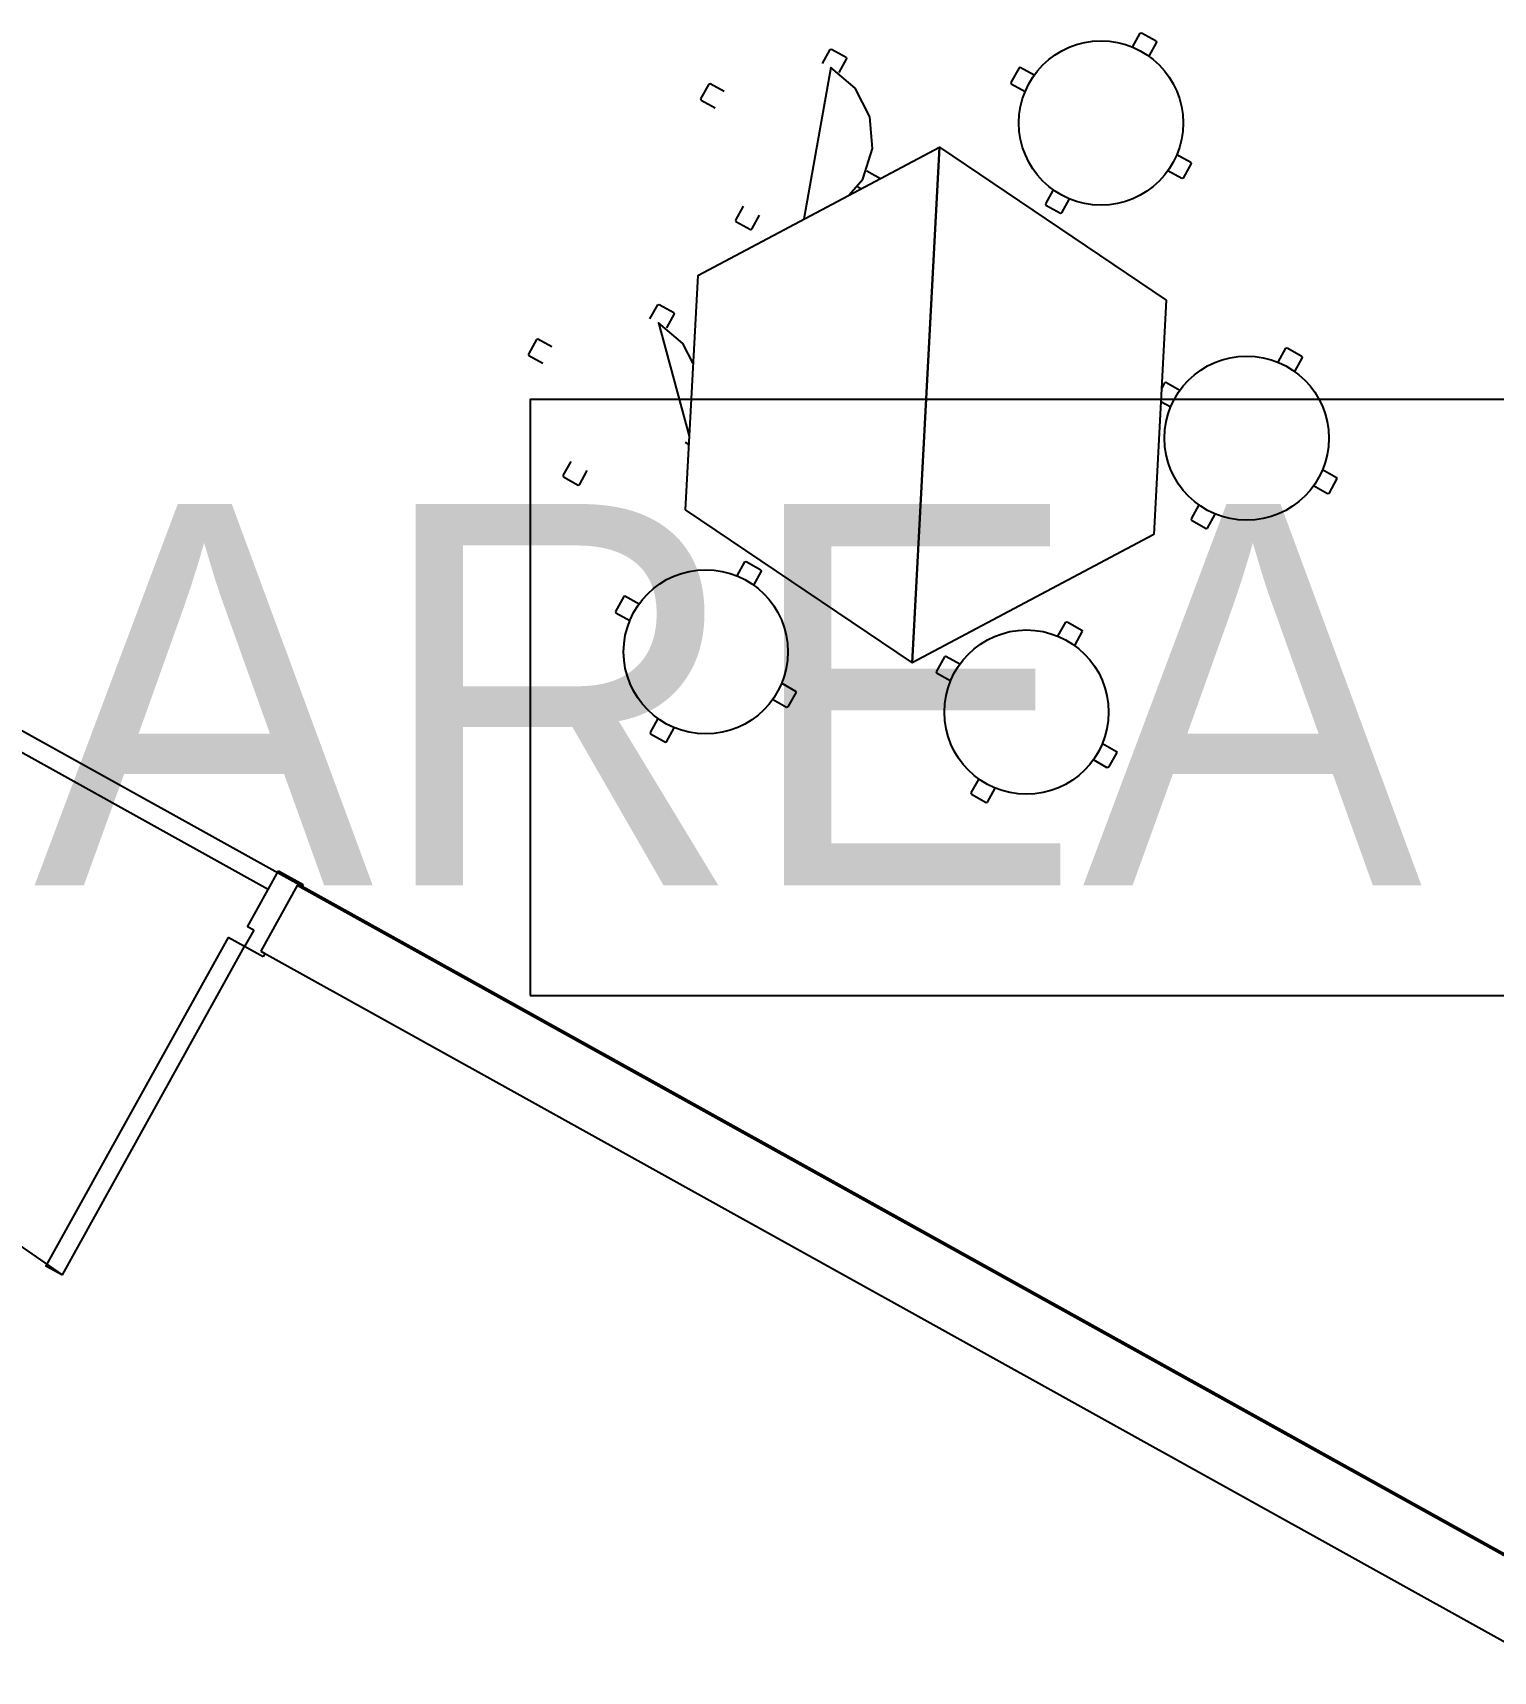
# Model space of a CAD drawing. Header units: metres. Extents: x 2.3 to 42.8, y 0.9 to 31.9.
# Drawn here: x 16.883 to 18.108, y 8.583 to 9.958 of the extents above; entities that cross this region are included whole.
import ezdxf

# ---------------------------------------------------------------- set-up
doc = ezdxf.new("R2010")
doc.units = ezdxf.units.M
for name, color, linetype in [('ARREDI', 9, 'Continuous'), ('PARETI_STRUTTURE', 7, 'Continuous'), ('WAYFINDING_RIQUADRI', 7, 'Continuous'), ('WAYFINDING_TESTI', 7, 'Continuous')]:
    doc.layers.add(name, color=color, linetype=linetype)

msp = doc.modelspace()

# ---------------------------------------------------------------- linework, layer by layer
at = {"layer": 'ARREDI'}
for points in [[(17.8051, 9.9456), (17.8117, 9.9573)], [(17.8117, 9.9573), (17.8127, 9.9576)], [(17.8127, 9.9576), (17.8251, 9.9507)], [(17.545, 9.9319), (17.5515, 9.9436)], [(17.5515, 9.9436), (17.5526, 9.9439)], [(17.5526, 9.9439), (17.565, 9.937)], [(17.8254, 9.9496), (17.8189, 9.9379)], [(17.8251, 9.9507), (17.8254, 9.9496)], [(17.5676, 9.8215), (17.5789, 9.8348), (17.5871, 9.8604), (17.5849, 9.8871), (17.5726, 9.9111), (17.5521, 9.9284), (17.5295, 9.8013)], [(17.5653, 9.936), (17.5587, 9.9242)], [(17.565, 9.937), (17.5653, 9.936)], [(17.71, 9.9282), (17.7031, 9.9158)], [(17.711, 9.9285), (17.71, 9.9282)], [(17.7228, 9.922), (17.7111, 9.9285)], [(17.4498, 9.9145), (17.4429, 9.9021)], [(17.4509, 9.9148), (17.4498, 9.9145)], [(17.4626, 9.9083), (17.4509, 9.9148)], [(17.7031, 9.9158), (17.7034, 9.9147)], [(17.7034, 9.9147), (17.7151, 9.9082)], [(17.4429, 9.9021), (17.4432, 9.9011)], [(17.4432, 9.9011), (17.455, 9.8946)], [(17.4404, 9.7541), (17.6433, 9.8616), (17.6203, 9.4291), (17.6433, 9.8616), (17.8336, 9.7332)], [(17.8425, 9.8555), (17.8542, 9.849)], [(17.5823, 9.8419), (17.5939, 9.8354)], [(17.8465, 9.8353), (17.8348, 9.8418)], [(17.8545, 9.848), (17.8476, 9.8356)], [(17.8542, 9.849), (17.8545, 9.848)], [(17.5773, 9.8266), (17.5747, 9.8281)], [(17.8476, 9.8356), (17.8465, 9.8353)], [(17.7387, 9.8259), (17.7322, 9.8141)], [(17.7322, 9.8141), (17.7325, 9.8131)], [(17.7459, 9.8065), (17.7525, 9.8182)], [(17.4785, 9.8122), (17.472, 9.8005)], [(17.472, 9.8005), (17.4723, 9.7994)], [(17.4858, 9.7928), (17.4923, 9.8045)], [(17.7325, 9.8131), (17.7449, 9.8062)], [(17.7449, 9.8062), (17.7459, 9.8065)], [(17.4723, 9.7994), (17.4847, 9.7925)], [(17.4847, 9.7925), (17.4858, 9.7928)], [(17.4404, 9.7541), (17.43, 9.5575)], [(17.8336, 9.7332), (17.8232, 9.5366)], [(17.4004, 9.7176), (17.4069, 9.7293)], [(17.4069, 9.7293), (17.408, 9.7296)], [(17.408, 9.7296), (17.4204, 9.7228)], [(17.4207, 9.7217), (17.4142, 9.71)], [(17.4204, 9.7228), (17.4207, 9.7217)], [(17.4365, 9.6802), (17.428, 9.6968), (17.4075, 9.7142), (17.4333, 9.6193)], [(17.3052, 9.7002), (17.2984, 9.6879)], [(17.3063, 9.7006), (17.3052, 9.7003)], [(17.318, 9.694), (17.3063, 9.7006)], [(17.9273, 9.6812), (17.9338, 9.6929)], [(17.9338, 9.6929), (17.9349, 9.6932)], [(17.9349, 9.6932), (17.9473, 9.6863)], [(17.2983, 9.6879), (17.2987, 9.6868)], [(17.2987, 9.6868), (17.3104, 9.6803)], [(17.9476, 9.6852), (17.9411, 9.6735)], [(17.9473, 9.6863), (17.9476, 9.6853)], [(17.8321, 9.6638), (17.8297, 9.6594)], [(17.8332, 9.6641), (17.8321, 9.6638)], [(17.8449, 9.6576), (17.8332, 9.6641)], [(17.8291, 9.6484), (17.8373, 9.6438)], [(17.4329, 9.6123), (17.4301, 9.6138)], [(17.3339, 9.5979), (17.3274, 9.5862)], [(17.3274, 9.5862), (17.3277, 9.5851)], [(17.3277, 9.5851), (17.3401, 9.5782)], [(17.3412, 9.5785), (17.3477, 9.5903)], [(17.9646, 9.5912), (17.9764, 9.5846)], [(17.9767, 9.5836), (17.9698, 9.5712)], [(17.9764, 9.5846), (17.9767, 9.5836)], [(17.3401, 9.5782), (17.3412, 9.5785)], [(17.9687, 9.5709), (17.957, 9.5774)], [(17.9698, 9.5712), (17.9687, 9.5709)], [(17.43, 9.5575), (17.6203, 9.4291)], [(17.8609, 9.5615), (17.8543, 9.5498)], [(17.8681, 9.5421), (17.8746, 9.5538)], [(17.8543, 9.5498), (17.8546, 9.5487)], [(17.8546, 9.5487), (17.867, 9.5418)], [(17.867, 9.5418), (17.8681, 9.5421)], [(17.8232, 9.5366), (17.6203, 9.4291)], [(17.4735, 9.502), (17.48, 9.5137)], [(17.48, 9.5137), (17.4811, 9.514)], [(17.4811, 9.514), (17.4935, 9.5071)], [(17.4938, 9.506), (17.4873, 9.4943)], [(17.4935, 9.5071), (17.4938, 9.506)], [(17.3784, 9.4846), (17.3715, 9.4722)], [(17.3794, 9.4849), (17.3784, 9.4846)], [(17.3912, 9.4784), (17.3794, 9.4849)], [(17.3715, 9.4722), (17.3718, 9.4711)], [(17.3718, 9.4711), (17.3835, 9.4646)], [(17.7427, 9.4514), (17.7492, 9.4631)], [(17.7492, 9.4631), (17.7503, 9.4634)], [(17.7503, 9.4634), (17.7627, 9.4565)], [(17.7627, 9.4565), (17.763, 9.4555)], [(17.763, 9.4555), (17.7565, 9.4437)], [(17.6475, 9.434), (17.6406, 9.4216)], [(17.6486, 9.4343), (17.6475, 9.434)], [(17.6603, 9.4278), (17.6486, 9.4343)], [(17.6406, 9.4216), (17.6409, 9.4206)], [(17.6409, 9.4206), (17.6527, 9.414)], [(17.5109, 9.4119), (17.5226, 9.4054)], [(17.5229, 9.4044), (17.516, 9.392)], [(17.5226, 9.4054), (17.5229, 9.4044)], [(17.5149, 9.3917), (17.5032, 9.3982)], [(17.516, 9.392), (17.5149, 9.3917)], [(17.4071, 9.3823), (17.4006, 9.3705)], [(17.4143, 9.3629), (17.4208, 9.3746)], [(17.4006, 9.3705), (17.4009, 9.3695)], [(17.4009, 9.3695), (17.4133, 9.3626)], [(17.4133, 9.3626), (17.4143, 9.3629)], [(17.78, 9.3614), (17.7917, 9.3548)], [(17.7841, 9.3411), (17.7724, 9.3476)], [(17.792, 9.3538), (17.7852, 9.3414)], [(17.7917, 9.3548), (17.792, 9.3538)], [(17.7852, 9.3414), (17.7841, 9.3411)], [(17.6762, 9.3317), (17.6697, 9.32)], [(17.6697, 9.32), (17.67, 9.3189)], [(17.67, 9.3189), (17.6824, 9.312)], [(17.6835, 9.3123), (17.69, 9.324)], [(17.6824, 9.312), (17.6835, 9.3123)]]:
    msp.add_lwpolyline(points, dxfattribs=at)
for centre in [(17.7788, 9.8819), (17.901, 9.6175), (17.4472, 9.4383), (17.7163, 9.3877)]:
    msp.add_circle(centre, 0.0689, dxfattribs=at)
at = {"layer": 'PARETI_STRUTTURE'}
for points in [[(16.5473, 9.5532), (20.1831, 7.5345)], [(17.08, 9.2388), (16.5396, 9.5389)], [(16.9074, 8.9157), (16.8566, 8.9508), (16.8136, 8.9952), (16.7801, 9.047), (16.7574, 9.1045), (16.7463, 9.1652), (16.7473, 9.2269), (16.7603, 9.2873), (16.7849, 9.344), (16.7498, 9.2932), (16.7054, 9.2502), (16.6535, 9.2167), (16.5961, 9.194), (16.5353, 9.183), (16.4736, 9.1839), (16.4133, 9.197), (16.3566, 9.2215)], [(17.0627, 9.2077), (17.0887, 9.2545)], [(17.0887, 9.2545), (17.1094, 9.243)], [(17.1044, 9.2422), (17.0738, 9.1871)], [(17.1079, 9.2403), (17.1044, 9.2422)], [(17.1094, 9.243), (17.1079, 9.2403)], [(17.0465, 9.1987), (16.8936, 8.9233), (16.9074, 8.9157)], [(17.0679, 9.2048), (17.0603, 9.1911), (17.0465, 9.1987)], [(17.0679, 9.2048), (17.0627, 9.2077)], [(16.9074, 8.9157), (17.0603, 9.1911)], [(17.0758, 9.1825), (17.0603, 9.1911)], [(17.0738, 9.1871), (17.0773, 9.1852)], [(17.0773, 9.1852), (17.0758, 9.1825)]]:
    msp.add_lwpolyline(points, dxfattribs=at)
msp.add_lwpolyline([(17.0738, 9.1871), (19.2792, 7.9626), (19.3098, 8.0177), (17.1044, 9.2422)], close=True, dxfattribs=at)
at = {"layer": 'WAYFINDING_RIQUADRI'}
msp.add_lwpolyline([(17.3, 9.15), (19.7, 9.15), (19.7, 9.65), (17.3, 9.65)], close=True, dxfattribs=at)

# ---------------------------------------------------------------- texts
at = {"layer": 'WAYFINDING_TESTI', "insert": (18.5, 9.4), "char_height": 0.32, "attachment_point": 5}
msp.add_mtext('AREA RISTORO', dxfattribs=at)

doc.saveas('drawing.dxf')
